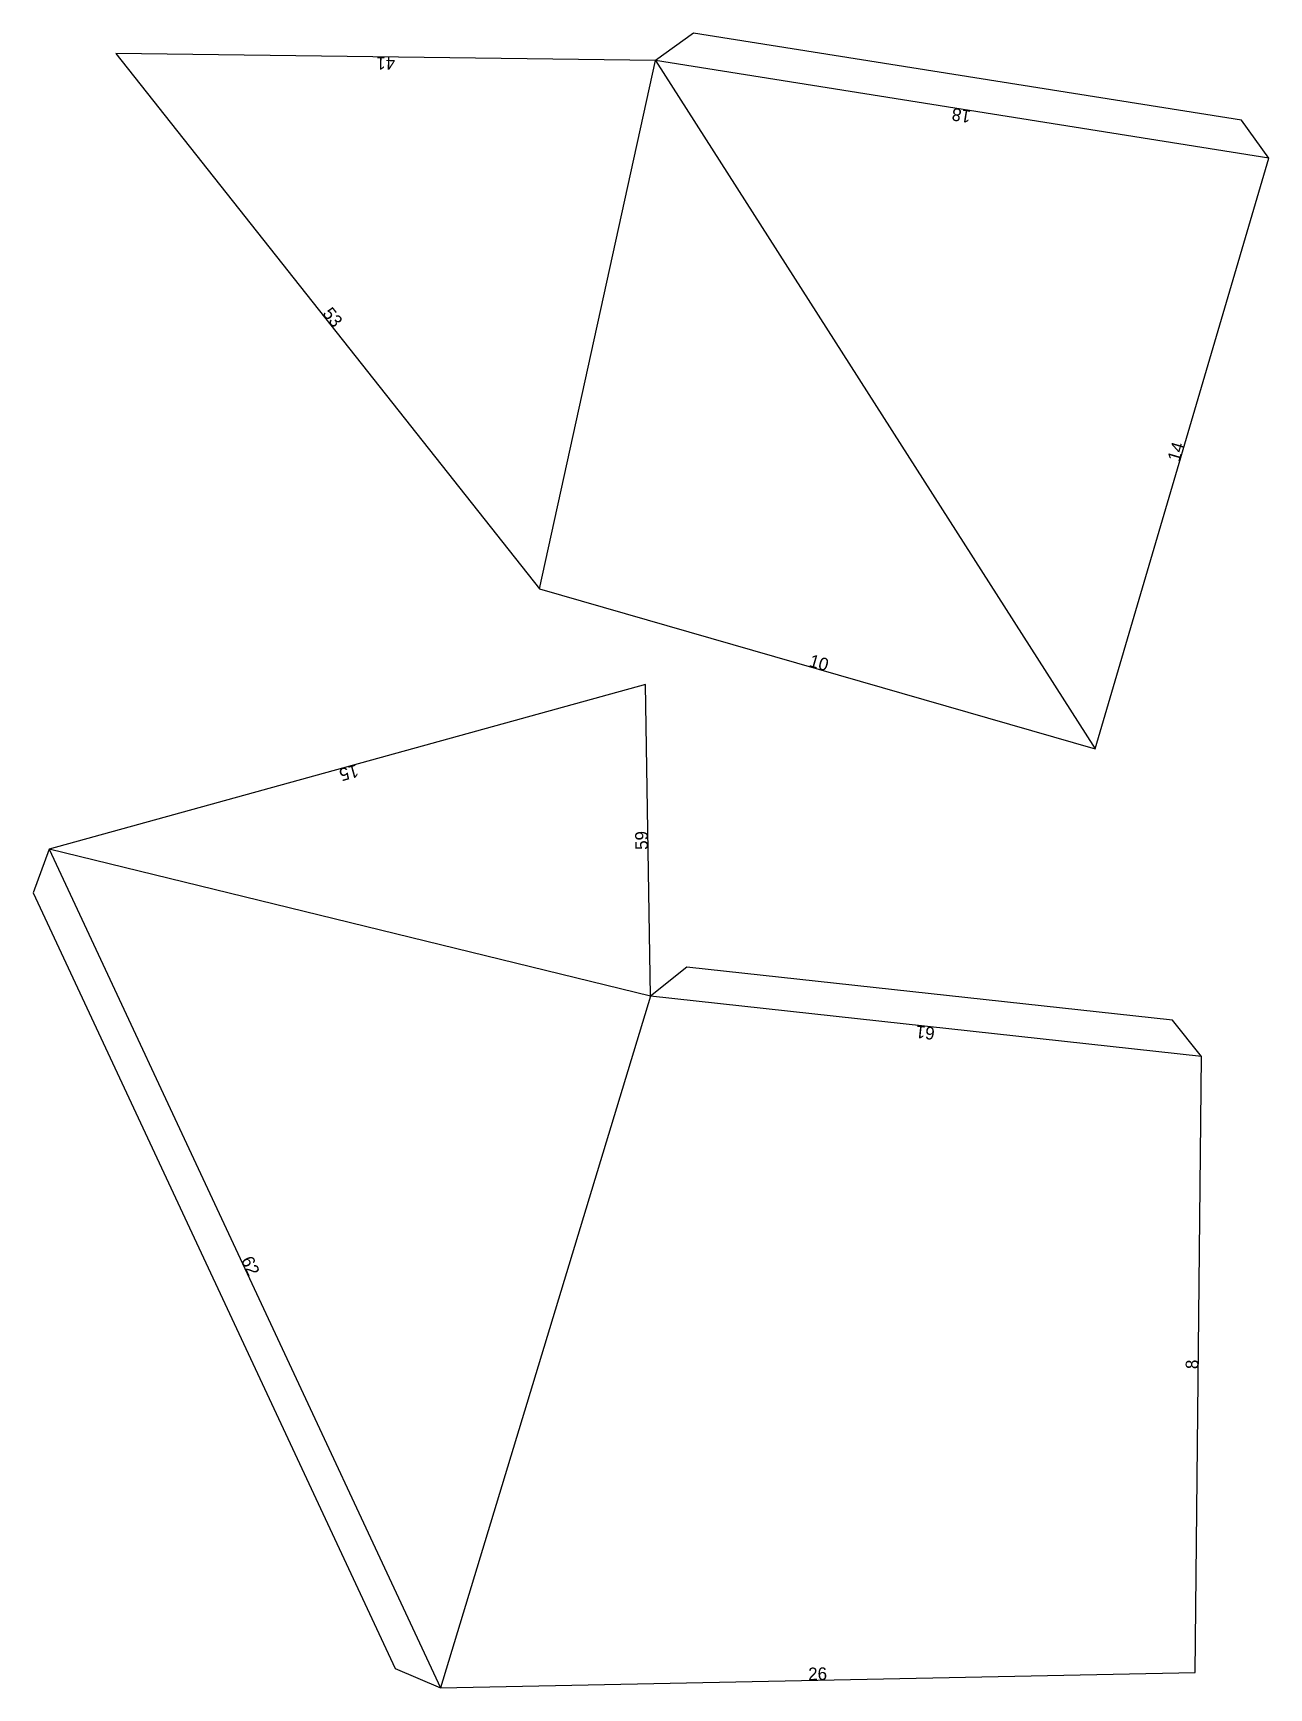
# Model space of a CAD drawing. Extents: x 1903 to 2090, y 10 to 261.
import ezdxf
from ezdxf.enums import TextEntityAlignment as Align

# ---------------------------------------------------------------- set-up
doc = ezdxf.new("R2010")
doc.units = 0

msp = doc.modelspace()

# ---------------------------------------------------------------- linework, layer by layer
at = {"layer": 'CutLine', "color": 8, "linetype": 'CONTINUOUS'}
for p, q in [((2003.008505, 261.310156), (1997.285098, 257.157733)), ((2086.159331, 248.083056), (2003.008505, 261.310156)), ((1997.285098, 257.157733), (1915.429439, 258.219761)), ((1915.429439, 258.219761), (1979.677492, 177.027664)), ((2090.311754, 242.35965), (2086.159331, 248.083056)), ((2063.939998, 152.735464), (2090.311754, 242.35965)), ((1979.677492, 177.027664), (2063.939998, 152.735464)), ((1995.736882, 162.508207), (1905.274314, 137.542301)), ((1996.485012, 115.206486), (1995.736882, 162.508207)), ((1905.274314, 137.542301), (1902.857223, 130.897178)), ((1902.857223, 130.897178), (1957.755448, 13.230251)), ((2001.998714, 119.633573), (1996.485012, 115.206486)), ((2075.667977, 111.580877), (2001.998714, 119.633573)), ((2080.095064, 106.067175), (2075.667977, 111.580877)), ((2079.107088, 12.648856), (2080.095064, 106.067175)), ((1957.755448, 13.230251), (1964.645786, 10.287576)), ((1964.645786, 10.287576), (2079.107088, 12.648856))]:
    msp.add_line(p, q, dxfattribs=at)
at = {"layer": 'MountainLine', "color": 5, "linetype": 'CONTINUOUS'}
for p, q in [((1979.677492, 177.027664), (1997.285098, 257.157733)), ((2090.311754, 242.35965), (1997.285098, 257.157733)), ((1997.285098, 257.157733), (2063.939998, 152.735464)), ((1996.485012, 115.206486), (1905.274314, 137.542301)), ((1905.274314, 137.542301), (1964.645786, 10.287576)), ((2080.095064, 106.067175), (1996.485012, 115.206486))]:
    msp.add_line(p, q, dxfattribs=at)
at = {"layer": 'ValleyLine', "color": 1, "linetype": 'CONTINUOUS'}
msp.add_line((1996.485012, 115.206486), (1964.645786, 10.287576), dxfattribs=at)

# ---------------------------------------------------------------- texts
at = {"layer": 'Edge ID'}
for s, rotation, p in [('41', 179.256663, (1956.357269, 257.688747)), ('18', 170.961486, (2043.798426, 249.758691)), ('53', -51.645107, (1947.553466, 217.623712)), ('14', 73.603575, (2077.125876, 197.547557)), ('10', -16.081844, (2021.808745, 164.881564)), ('15', 195.428467, (1950.505598, 150.025254)), ('59', 90.906122, (1996.110947, 138.857346)), ('61', 173.761836, (2038.290038, 110.636831)), ('62', -64.988308, (1934.96005, 73.914939)), ('8', 89.394072, (2079.601076, 59.358015)), ('26', 1.181816, (2021.876437, 11.468216))]:
    msp.add_text(s, height=1.92, rotation=rotation, dxfattribs=at).set_placement(p, align=Align.CENTER)

doc.saveas('drawing.dxf')
